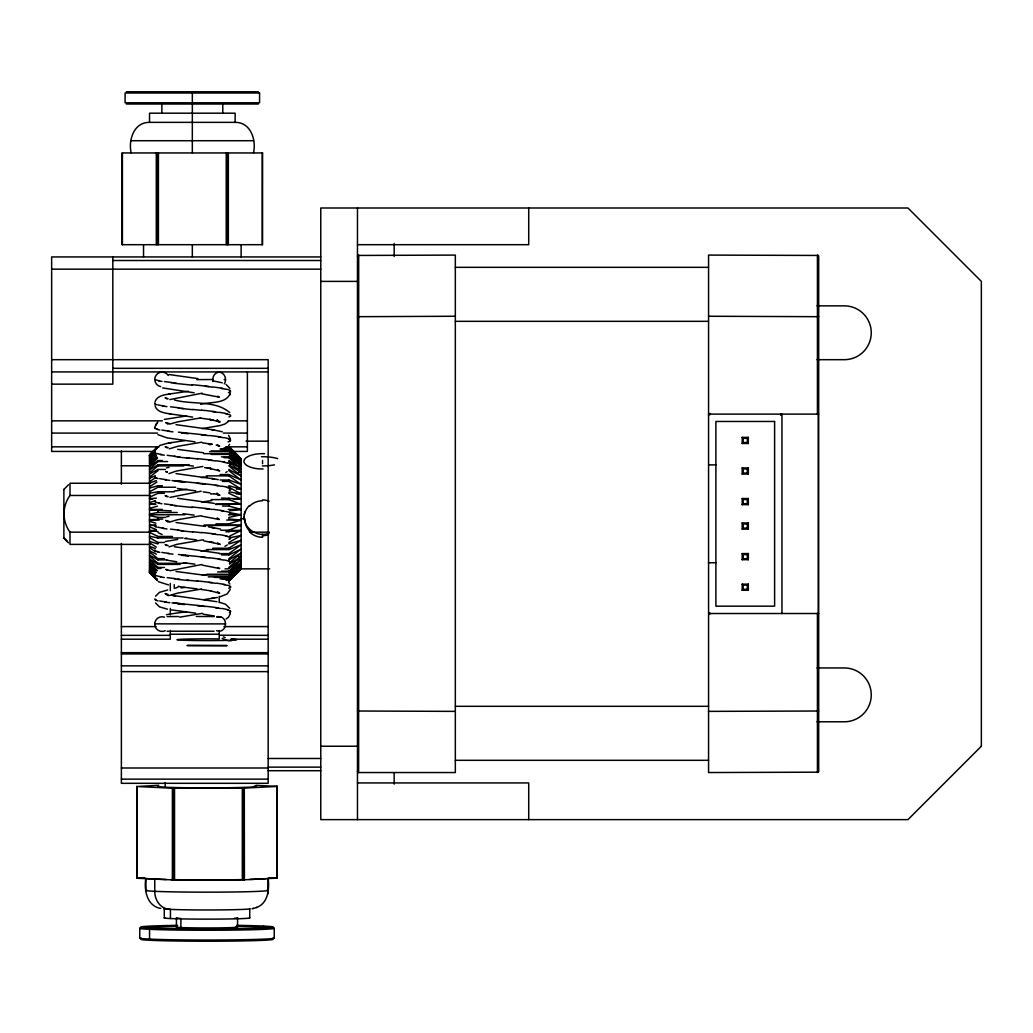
<?xml version="1.0" encoding="UTF-8"?>
<svg xmlns="http://www.w3.org/2000/svg" width="1033" height="1033" viewBox="0 0 1033 1033"><rect width="100%" height="100%" fill="white"/><g stroke="black" fill="none" stroke-linecap="round" stroke-linejoin="round"><path stroke-width="1.5" d="M131.165 152.949C128.182 140.075 133.89 122.101 149.514 122.359L235.111 122.359C250.748 122.075 256.481 140.062 253.498 152.949M249.702 917.808L249.805 908.704M267.767 894.049L268.154 878.127C269.445 888.819 268.373 903.384 256.352 907.542M244.304 514.563L244.834 511.774M200.699 404.342C210.254 401.514 225.917 404.419 230.398 393.186M155.015 402.044C156.861 395.445 164.828 394.851 170.432 393.805L168.986 394.064L188.406 391.249M229.675 395.265L230.217 393.715M230.307 589.327L227.144 593.962L219.732 596.919M154.937 426.732L157.791 422.174M230.398 613.576L228.59 617.05L226.072 619.077M357.483 316.692L455.333 316.253M818.601 711.014L708.561 711.375M150.185 483.237L69.999 483.25L69.999 495.466C62.057 506.286 62.07 521.342 69.999 532.163L69.999 544.391L150.185 544.404M156.642 423.336L155.492 425.183M228.706 445.688L229.571 444.293M155.57 596.209L159.495 592.335L167.708 589.972M63.878 489.526L68.475 484.761M228.435 421.438L224.949 423.995L220.171 425.557L202.158 428.605M240.444 568.473L241.141 567.763L237.926 567.763M149.514 455.553L155.841 449.019M151.089 453.939L152.148 452.867M149.514 456.418L155.312 450.53M237.577 571.391L241.141 567.918L234.568 574.451M236.092 573.044L228.9 580.352L241.141 568.563L241.141 458.936L228.9 446.54L241.141 458.859M269.678 568.86L241.141 568.86L228.9 581.037L241.141 568.641L228.9 580.946M155.312 449.665L157.959 446.889M230.579 578.493L233.006 576.04M149.514 457.929L155.312 452.092M237.926 564.651L241.141 564.651L228.9 576.84L208.214 576.84M241.141 568.86L228.9 581.075M742.198 443.48L743.179 442.498L743.179 438.341L742.198 437.359L748.318 437.359L748.318 443.48L742.198 443.48L742.198 437.359M748.318 443.48L747.337 442.498L747.337 438.341L748.318 437.359M742.198 474.057L743.179 473.088L743.179 468.917L742.198 467.949L748.318 467.949L748.318 474.057L742.198 474.057L742.198 467.949M748.318 474.057L747.337 473.088L747.337 468.917L748.318 467.949M742.198 504.646L743.179 503.665L747.337 503.665L748.318 504.646L742.198 504.646L742.198 498.526L748.318 498.526L748.318 504.646M747.337 503.665L747.337 499.507L748.318 498.526M742.198 529.103L743.179 528.134L747.337 528.134L748.318 529.103L742.198 529.103L742.198 522.995L748.318 522.995L748.318 529.103M747.337 528.134L747.337 523.976L748.318 522.995M742.198 559.692L743.179 558.711L747.337 558.711L748.318 559.692L742.198 559.692L742.198 553.572L748.318 553.572L748.318 559.692M747.337 558.711L747.337 554.553L748.318 553.572M742.198 590.269L743.179 589.301L743.179 585.13L742.198 584.161L748.318 584.161L748.318 590.269L742.198 590.269L742.198 584.161M748.318 590.269L747.337 589.301L747.337 585.13L748.318 584.161M149.514 459.969L155.312 454.236M149.514 455.114L157.959 446.824L149.514 455.062L149.514 572.656L157.429 580.546L149.514 572.644M241.141 568.641L228.9 580.572M206.729 574.283L228.9 574.283L241.141 562.378L228.9 571.972L217.614 571.972M149.514 462.513L156.37 455.915M149.514 455.643L157.429 448.064M357.483 256.313A1.382 1.278 0 0 1 357.831 255.448L455.333 255.086L455.333 772.542L358.632 772.542L358.696 255.086M149.514 455.773L151.089 454.262M709.774 612.905L709.774 614.131L708.561 614.131L708.561 772.542L818.291 772.18A1.382 1.278 0 0 0 818.653 771.315L818.653 256.313A1.382 1.278 0 0 0 818.291 255.448L708.561 255.086L708.561 413.51L709.774 413.51L709.774 414.737L708.561 414.737M237.926 559.654L241.141 559.654L228.9 571.146L221.514 571.146M239.036 569.906L235.343 573.392M232.205 576.337L234.568 574.116M231.392 577.098L228.9 579.436M241.141 567.763L228.9 579.216L222.457 579.216M149.514 465.534L157.429 458.2M149.514 456.767L155.312 451.421M168.947 473.592L176.385 471.048L202.804 466.477M237.926 556.49L241.141 556.49L228.9 567.479L228.9 568.434L241.141 559.654M214.386 577.395L228.9 577.395L241.141 566.458L228.9 578.854L220.042 578.829M149.514 468.995L157.959 461.557L167.63 461.557M149.514 458.432L155.312 453.345M229.752 562.598L241.141 552.939L228.9 559.873L228.9 558.685L241.141 549.014L228.9 554.915L221.514 554.915M241.141 564.651L228.9 574.968L204.715 574.968M149.514 472.894L157.959 465.896L183.758 465.896M149.514 460.602L156.37 454.959M169.025 546.896L176.824 544.352L203.346 539.768M149.514 477.156L157.959 470.674L157.959 469.46L165.345 469.46M149.514 463.275L157.429 457.245M219.228 553.636L228.9 553.636L241.141 544.765L228.9 549.582L206.729 549.582M149.514 481.778L155.312 477.711M149.514 466.412L157.959 460.563L162.388 460.563M212.785 548.213L228.9 548.213L241.141 540.22L228.9 543.926L228.9 542.48L241.141 535.443L229.752 537.806M241.141 556.49L229.752 563.85M169.257 448.851L177.741 446.308L201.706 442.201M225.775 472.507L227.144 471.642M227.312 544.933L224.949 546.315M149.514 486.685L156.9 482.062M149.514 470.002L157.959 464.773L183.086 464.773M169.386 522.156L177.043 519.831L200.867 515.751M149.514 491.85L157.959 487.24L175.687 487.24M149.514 473.992L157.959 469.46M169.528 595.46L177.508 593.136L201.435 589.042M169.696 424.111L177.973 421.787L200.596 417.939M231.495 530.458L241.141 530.458L229.752 536.05M169.786 399.603L202.261 393.173M149.514 497.222L157.959 493.335L164.402 493.335M169.877 497.415L201.151 491.23M149.514 478.356L155.312 475.735M159.495 445.546L167.72 443.183L184.687 440.652M170.058 570.72L201.706 564.534M204.172 525.306L241.141 525.306L228.9 530.239L220.842 530.239M149.514 502.748L155.312 500.592M149.514 483.057L156.37 480.577M269.148 533.144C258.185 537.612 244.085 529.322 244.201 517.081M252.091 908.704L253.356 908.433M229.752 512.665L241.141 514.757L228.9 517.404L228.9 519.005L241.141 520.064L228.9 523.873L216 523.873M252.943 908.562L256.804 907.4M149.514 508.378L157.429 506.17M149.514 488.041L157.959 485.768L162.388 485.768M164.376 419.411L186.534 415.95M165.383 541.499L177.663 539.458M149.514 514.06L157.959 512.51L177.302 512.51M211.481 598.443L217.356 597.436M179.677 617.179L202.533 613.318M166.494 467.884L169.025 467.42M166.494 516.81L169.025 516.358M166.494 614.674L169.038 614.209M168.986 442.989L171.568 442.524M149.514 493.27L157.959 491.798L174.215 491.798M170.225 614.015L186.534 611.665M214.593 597.939L203.85 599.631M211.739 500.566L201.693 502.064M217.188 616.598L220.649 616.804A7.347 6.366 -89.1 0 1 225.168 626.334A7.347 6.366 -89.1 0 1 216.491 630.621M174.474 490.998L187.167 489.268M207.969 550.098L200.957 551.093M158.759 785.312L136.821 786.513L173.299 788.244L242.316 788.205L277.218 786.397L277.231 878.115L242.316 879.909L173.299 879.948L136.873 878.231L144.465 877.779M207.297 476.807L201.435 477.633M202.416 575.368L205.941 574.865M181.085 587.919L184.687 587.441M182.867 465.354L189.052 464.566M182.789 563.23L186.469 562.753M184.687 538.516L187.167 538.193M222.457 506.028L228.9 506.028L241.141 509.437L229.752 510.806M241.141 530.458L225.943 531.801M277.141 786.384L256.055 785.377M149.514 519.741L162.788 519.005M149.514 498.681L156.37 498.164M150.586 928.073L149.54 929.313L149.54 939.191L150.586 940.301M276.934 786.449L277.038 878.14M244.292 788.179L244.408 879.871M215.6 504.427L241.141 504.169L228.9 499.61L211.171 499.61M212.811 379.524L196.851 379.627M224.174 379.615L225.517 379.589A7.386 6.392 89.2 0 1 224.316 383.876M203.772 525.461L241.141 525.306M167.075 616.598L178.632 616.507M167.075 631.266L168.934 631.253M171.052 631.228L214.089 631.228M126.31 91.782L258.34 91.782M126.31 104.01L258.34 104.01M131.204 140.72L253.447 140.72M357.47 244.692L528.728 244.692L528.728 207.995M320.772 256.933L51.65 256.933L51.65 451.434L154.33 451.434M112.817 260.51L320.772 260.51M455.333 267.327L708.561 267.327M51.65 269.161L320.772 269.161M320.772 281.389L357.47 281.389M816.974 305.858L844.335 305.858A26.91 26.91 0 0 1 871.258 332.768A26.91 26.91 0 0 1 844.335 359.678L816.974 359.678M708.561 316.253L818.64 316.692M455.333 321.328L708.561 321.328M51.65 359.678L268.167 359.678L268.167 783.311L121.377 783.311L121.377 543.461M112.817 368.329L268.167 368.329M51.65 371.919L268.167 371.919M51.65 384.147L112.817 384.147L112.817 256.933M818.653 414.117L708.561 414.117L708.561 613.512L818.653 613.512M51.65 420.844L162.349 420.844M228.125 420.844L247.378 420.844M51.65 433.085L157.532 433.085M223.309 433.085L247.378 433.085M743.179 438.341L747.337 438.341M246.074 441.168L268.167 441.181M743.179 442.498L747.337 442.498M51.65 446.837L159.134 446.837M228.125 446.837L247.378 446.837M225.685 446.889L228.9 446.889L231.392 449.407M225.943 447.56L228.9 447.56L241.141 459.298L228.9 447.728M224.071 447.857L228.9 447.857L241.141 460.279L228.9 448.993L220.042 448.993M220.842 449.432L228.9 449.432L241.141 461.764L237.926 461.764M211.171 451.034L228.9 451.034L241.141 461.764M232.942 451.434L247.378 451.434L247.378 371.919M209.557 451.628L228.9 451.628L241.141 463.727L228.9 453.655L203.772 453.655M211.171 454.391L228.9 454.391L241.141 466.167L237.926 466.167M221.514 456.844L228.9 456.844L241.141 466.167M224.071 457.709L228.9 457.709L241.141 469.059L237.926 469.059M708.561 464.889L715.895 464.889M121.377 465.793L149.785 465.793M743.179 468.917L747.337 468.917M237.926 472.352L241.141 472.352L228.9 461.557L228.9 460.563L241.141 469.059M743.179 473.088L747.337 473.088M220.042 474.547L228.9 474.547L241.141 480.087L228.9 470.674L228.9 469.46L241.141 476.045L229.752 466.593M206.329 475.864L228.9 475.864L241.141 484.438L228.9 479.996L220.042 479.996M222.457 481.404L228.9 481.404L241.141 489.074L236.312 489.074M210.59 493.929L213.805 493.929M236.312 493.929L241.141 493.929L229.752 487.705M69.999 495.466L150.379 495.466M221.514 498.048L241.141 498.978L228.9 493.335L228.9 492.186M149.514 498.978L152.729 498.978M233.096 498.978L241.141 498.978M742.198 498.526L743.179 499.507L747.337 499.507M155.944 504.169L149.514 504.169L155.312 504.375M215.419 504.169L241.141 504.169M149.514 509.437L162.375 509.437M228.28 509.437L241.141 509.437M149.514 509.889L171.258 510.896M149.514 514.757L184.881 514.757M229.881 514.757L241.141 514.757M149.514 515.583L157.959 517.404L165.345 517.404M241.141 518.734L244.201 518.734M149.514 520.064L159.159 520.064M226.666 520.064L241.141 520.064M742.198 522.995L743.179 523.976L747.337 523.976M155.944 525.306L149.514 525.306L155.312 525.423A37.937 3.435 -1.4 0 1 155.763 525.151M149.514 530.458L155.944 530.458M69.999 532.163L150.379 532.163M250.038 532.163L269.329 532.163M149.514 532.318L157.959 536.463L172.472 536.463M149.514 536.23L157.959 537.973L183.086 537.973M149.514 537.625L157.959 542.48L164.402 542.48M212.643 549.052L215.6 549.052M742.198 553.572L743.179 554.553L747.337 554.553M149.514 552.022L157.959 558.685L164.402 558.685M149.514 555.095L157.959 559.873L166.817 559.873M708.561 562.753L715.895 562.753M149.514 556.154L157.959 563.308L182.144 563.308M149.514 558.943L157.959 564.392L180.129 564.392M149.514 559.899L157.959 567.479L164.402 567.479M149.514 562.378L157.959 568.434L160.916 568.434M225.065 568.86L228.28 568.86M225.943 580.197L228.9 580.197M743.179 585.13L747.337 585.13M743.179 589.301L747.337 589.301M121.377 626.605L156.099 626.605M223.98 626.605L268.167 626.605M170.303 634.223L219.241 634.223M121.377 635.36L170.303 635.36M268.167 635.36L219.939 635.205M121.377 639.195L170.303 639.195L170.303 630.401M268.167 639.195L230.837 639.195A30.073 0.878 0 0 1 215.832 640.55A30.073 0.878 0 0 1 176.992 639.672A30.073 0.878 0 0 1 219.241 638.923L219.241 630.517M121.377 652.662L268.167 652.662M121.377 653.928L268.167 653.928M121.377 665.846L268.167 665.846M816.974 667.951L844.335 667.951A26.91 26.91 0 0 1 871.258 694.86A26.91 26.91 0 0 1 844.335 721.783L816.974 721.783M121.377 671.631L268.167 671.631M455.333 706.314L708.561 706.314M455.333 711.375L357.521 711.014M320.772 746.239L357.47 746.239M268.167 758.48L320.772 758.48M455.333 760.314L708.561 760.314M268.167 767.132L320.772 767.132M121.377 767.997L268.167 767.997M268.167 770.708L320.772 770.708M121.377 779.14L268.167 779.14M357.47 782.937L528.728 782.937L528.728 819.634M196.309 616.469L214.089 616.546M225.517 623.906L154.821 623.855A38.544 3.577 -0.7 0 1 154.782 623.416M263.441 926.085L264.474 927.285M268.864 877.701L277.076 878.089M192.203 385.167L174.125 383.269M192.68 409.675L181.046 408.487M188.432 433.705L181.498 432.995M188.897 458.226L177.508 457.038M192.203 507.487L174.125 505.589M192.68 532.008L181.046 530.807M188.432 556.038L181.498 555.315M188.897 580.546L177.508 579.358M184.7 482.256L177.947 481.546M184.7 604.576L177.947 603.866M149.514 530.872L157.959 531.504M358.58 772.542L357.87 772.232A1.382 1.278 0 0 1 357.483 771.315M194.204 392.811L162.697 387.93M192.68 417.087L169.257 413.781L170.768 414.039C165.099 412.955 156.939 412.477 155.053 405.788M194.966 441.84L166.997 437.863L157.907 434.635M193.442 466.115L182.221 464.669M195.728 490.869L177.392 488.48M194.204 515.144L182.944 513.698M194.966 564.173L183.667 562.727M195.728 613.189L171.323 609.87M197.884 378.607L169.154 374.54M185.127 538.451L196.477 539.897M197.238 588.926L178.722 586.524M203.385 452.738L177.663 449.368M200.221 418.068L210.525 419.566M177.663 498.293L214.18 503.355M200.957 589.417L211.145 590.915M201.693 393.793L219.345 397.176L217.718 396.272L218.402 396.775M201.693 516.126L219.345 519.496L217.24 517.946M205.141 526.391L176.036 522.53M205.141 575.316L176.036 571.456M176.036 424.666L214.477 430.038L211.636 429.534M202.416 442.821L212.333 444.332L208.382 443.661L211.287 444.164M176.036 473.605L214.464 478.963L211.636 478.46M202.416 565.154L219.629 568.537L217.886 567.621L218.492 568.137M203.139 491.85L209.906 492.857M203.139 614.183L214.386 616.03M203.85 540.879L220.119 544.275L217.369 543.216L219.538 544.249L218.17 543.358M174.474 399.978C192.203 404.936 215.264 399.978 229.7 412.554M204.56 467.587L211.145 468.595L207.155 467.923M174.332 546.741L219.383 553.301M174.474 595.692L216.995 601.722M176.733 561.784L166.997 560.183M208.511 526.882L214.464 527.902L211.636 527.385M211.145 468.595L210.151 468.427L219.667 470.958L217.537 469.563L218.299 470.067M171.568 595.228L175.442 595.886L172.692 595.421M212.643 380.777L222.289 382.83M212.656 429.715L222.289 431.755M212.656 478.641L218.26 479.661M212.656 527.566L220.494 529.103M213.469 420.069L209.57 419.398L220.119 421.955L217.369 420.896L219.538 421.916L217.033 419.876L217.447 420.392M209.583 541.718L213.469 542.39M229.752 491.953L241.141 493.929M210.151 590.76L219.667 593.278L217.498 591.754M168.521 584.923L158.398 581.695M167.488 609.212L159.418 606.849L155.544 602.975M214.386 493.709L219.887 495.246L217.059 494.187L219.396 495.207L216.904 493.167L217.395 493.684M169.154 423.465L165.719 422.562L168.03 424.24M169.154 521.329L165.719 520.412L168.03 522.104M169.154 570.255L165.719 569.351L167.501 570.345L166.881 569.893M219.422 602.239L225.646 604.318L229.7 608.269M168.147 398.777L165.125 397.86L167.114 398.841M168.147 447.702L165.125 446.798L167.114 447.78M168.147 496.641L165.125 495.724L167.126 496.705M168.147 545.566L165.112 544.649L167.126 545.631M168.147 594.491L165.112 593.588L168.276 595.731M216.181 445.184L219.629 446.204L217.33 444.655M241.141 489.074L228.9 485.768L228.9 487.06M167.243 471.939L165.719 471.487L167.165 472.042M149.514 541.369L157.959 543.926L157.959 542.48M160.683 908.459C146.88 906.031 143.845 889.878 145.86 878.205L145.885 890.33M155.841 523.215L149.514 521.252M162.142 534.539L158.204 532.679M155.312 548.549L149.514 546.263M156.37 529.606L149.514 526.843M225.181 637.671L223.399 636.883M156.37 554.153L149.514 550.847M229.752 465.302L241.141 472.352M226.072 384.431L229.843 388.343M156.37 547.18L149.514 542.712M155.312 551.725L149.514 547.516M156.37 570.732L149.514 565.361M155.312 572.747L149.514 567.853M66.938 540.814L63.878 538.103L68.475 542.867M155.312 575.032L149.514 569.854M155.312 576.75L149.514 571.326M157.429 570.655L149.514 563.217M150.043 571.998L149.514 570.526L150.043 571.068M357.831 772.18L357.831 255.448M157.429 579.926L149.514 572.256M156.37 572.747L149.514 566.071M157.429 580.055L149.514 572.347M155.312 574.219L149.514 568.447M155.312 576.156L149.514 570.293M154.253 577.279L157.429 580.417M155.841 578.816L150.043 573.018M228.9 446.992L234.568 452.622M232.205 450.336L237.577 455.682M230.579 449.742L231.392 450.569M232.205 451.395L233.794 452.996M156.9 579.126L157.429 579.81M154.253 577.215L149.514 572.489M156.9 579.281L155.841 578.209M235.343 453.513L240.444 458.587M238.313 456.534L241.141 459.401M150.573 572.695L155.312 577.667M149.514 571.623L151.089 573.38M228.551 582.147L229.843 584.071M228.551 435.358L230.398 438.831M164.208 908.756L164.312 918.001M818.291 255.448L818.291 772.18M817.426 255.086L817.426 414.117M817.426 613.512L817.426 772.542M781.955 414.117L781.955 613.512M780.728 414.117L780.728 415.343M743.179 499.507L743.179 503.665M743.179 523.976L743.179 528.134M743.179 554.553L743.179 558.711M394.167 243.504L394.167 256.416M394.167 772.839L394.167 784.137M357.47 207.995L357.47 819.634M276.883 786.371L276.883 878.076M274.249 928.228L274.236 938.158M262.55 460.486L262.55 463.688M262.55 534.293L262.55 536.734M262.253 152.949L262.253 244.692M243.53 788.192L243.53 879.896M242.316 788.205L242.316 879.909M241.128 244.692L241.128 256.933M237.59 917.911L237.59 927.079M235.15 122.359L235.15 113.191L149.54 113.191L149.514 122.359M228.9 453.655L228.9 454.391M228.9 456.844L228.9 457.709M228.9 474.547L228.9 475.864M228.9 479.996L228.9 481.404M228.9 498.048L228.9 499.61M228.9 504.427L228.9 506.028M228.9 523.873L228.9 525.461M228.9 530.239L228.9 531.801M228.9 548.213L228.9 549.582M228.9 553.636L228.9 554.915M228.9 571.146L228.9 571.972M228.9 574.283L228.9 574.968M228.345 152.949L228.345 244.692M227.454 152.949L227.454 244.692M226.227 152.949L226.227 244.692M222.779 104.01L222.779 113.191M219.241 596.222L219.241 602.626M192.332 91.834L192.332 152.949M192.332 244.692L192.332 256.933M180.878 918.363L180.878 927.531M176.423 917.898L176.423 927.066M174.538 788.256L174.538 879.961M174.254 584.652L174.254 588.19A6.121 6.121 0 0 0 178.774 586.202M173.299 788.244L173.299 879.948M172.382 788.218L172.382 879.922M170.432 918.544L170.432 909.376A18.349 15.663 -87.3 0 1 154.756 891.311L154.756 879.083M170.303 583.438L170.303 590.669M170.303 608.411L170.303 614.867M165.215 782.601L165.215 787.198M161.871 104.01L161.871 113.191M158.423 152.949L158.423 244.692M157.959 460.563L157.959 461.557M157.959 464.773L157.959 465.896M157.959 485.768L157.959 487.24M157.959 491.798L157.959 493.335M157.959 510.896L157.959 512.51M157.959 517.404L157.959 519.005M157.959 536.463L157.959 537.973M157.959 558.685L157.959 559.873M157.959 563.308L157.959 564.392M157.959 567.479L157.959 568.434M157.21 152.949L157.21 244.692M156.306 152.949L156.306 244.692M143.535 244.692L143.535 256.933M139.778 928.228L139.765 938.145M137.079 786.462L137.131 878.244M136.782 786.5L136.782 878.205M122.41 152.949L122.41 244.692M121.377 451.008L121.377 484.296M63.878 489.371L63.878 538.27M220.649 616.804A7.412 6.418 -89.4 0 1 217.679 616.817M216.685 617.192A7.347 6.366 -89.1 0 1 217.679 616.817M165.28 630.711A7.36 7.36 0 0 1 154.718 624.074A7.347 7.347 0 0 1 164.518 617.153M230.488 611.949A37.898 4.119 -1.2 0 1 229.261 612.737M230.023 610.619A38.583 4.274 -0.2 0 1 230.23 611.949M227.286 609.832A37.937 4.042 1.7 0 1 229.61 610.632M221.992 608.463A38.583 3.848 2.7 0 1 228.319 609.87M215.432 607.74A37.898 3.06 4.2 0 1 220.985 608.553M205.787 606.306A38.583 2.557 4.8 0 1 217.989 607.817M197.187 605.635A37.937 1.42 5.6 0 1 205.412 606.513M171.982 602.898A38.583 0.736 5.8 0 1 204.069 606.1M182.221 603.827A38.583 1.188 5.4 0 1 174.203 602.962M169.838 602.717A37.937 2.208 4.4 0 1 164.931 602.071M166.313 601.994A38.583 2.737 3.7 0 1 159.715 600.961M158.139 600.896A37.898 3.293 2.1 0 1 155.854 600.238M156.551 600.225A38.583 3.551 1 0 1 154.756 599.114A37.937 3.512 -0.8 0 1 155.079 598.908M230.269 587.441A38.583 4.067 -1.9 0 1 228.706 588.216M230.333 586.641A37.937 4.209 -0.1 0 1 230.514 587.428M227.919 585.285A38.583 4.222 1 0 1 230.566 586.654M223.477 584.523A37.898 3.745 2.8 0 1 227.17 585.337M216.388 583.141A38.583 3.422 3.7 0 1 225.091 584.575M208.795 582.444A37.937 2.466 4.9 0 1 215.419 583.271M197.174 580.908A38.583 1.872 5.4 0 1 212.088 582.573M186.896 580.12A37.898 0.659 5.8 0 1 197.794 581.23M179.807 579.371A37.937 1.227 5.4 0 1 174.267 578.764M175.365 578.622A38.583 1.885 4.9 0 1 167.243 577.654M164.286 577.512A37.898 2.737 3.6 0 1 160.257 576.866M161.497 576.814A38.583 3.164 2.7 0 1 156.551 575.755M155.725 575.717A37.937 3.499 0.9 0 1 154.782 575.058M154.989 575.058A38.583 3.603 -0.1 0 1 154.847 574.387M229.985 563.45A37.937 4.016 -1.8 0 1 229.481 563.708M230.501 562.12A38.583 4.248 -0.7 0 1 229.52 563.437M228.667 561.332A37.898 4.132 1.1 0 1 230.282 562.133M224.316 559.963A38.583 4.003 2.1 0 1 229.429 561.358M218.402 559.227A37.937 3.331 3.7 0 1 223.36 560.041M209.596 557.807A38.583 2.879 4.5 0 1 220.623 559.292M201.28 557.136A37.898 1.782 5.4 0 1 208.924 557.988M185.359 555.25A38.583 1.123 5.7 0 1 205.864 557.368M185.746 555.25A38.583 0.826 5.6 0 1 178.438 554.489M172.963 554.153A37.898 1.898 4.8 0 1 167.733 553.52M169.115 553.43A38.583 2.479 4.1 0 1 161.858 552.41M159.87 552.332A37.937 3.151 2.6 0 1 156.964 551.674M157.868 551.648A38.583 3.461 1.6 0 1 154.963 550.55M154.756 550.55A37.898 3.538 -0.2 0 1 154.924 550.098M229.571 538.942A38.583 3.925 -2.4 0 1 228.952 539.2M230.075 538.916A37.898 4.184 -0.6 0 0 230.604 538.128A38.583 4.261 0.4 0 0 229.158 536.786M225.556 536.011A37.937 3.912 2.2 0 1 228.564 536.824M219.345 534.642A38.583 3.654 3.2 0 1 226.873 536.062M212.23 533.919A37.898 2.776 4.6 0 1 218.325 534.745M201.667 532.46A38.583 2.234 5.2 0 1 215.122 534.035M192.68 531.775A37.937 1.046 5.8 0 1 201.719 532.718M183.448 530.82A37.898 0.865 5.6 0 1 178.05 530.252M178.735 530.058A38.583 1.549 5.2 0 1 170.51 529.128M166.933 528.948A37.937 2.479 4 0 1 162.439 528.302M163.769 528.25A38.583 2.97 3.2 0 1 157.946 527.192M156.758 527.153A37.898 3.409 1.5 0 1 155.131 526.494M155.596 526.481A38.583 3.59 0.5 0 1 154.782 525.59M228.461 514.912A38.583 4.171 -1.3 0 0 230.579 513.621A37.937 4.197 0.5 0 0 229.688 512.82M226.292 511.464A38.583 4.132 1.6 0 1 230.178 512.833M221.088 510.715A37.898 3.551 3.3 0 1 225.426 511.529M213.134 509.321A38.583 3.164 4.1 0 1 222.999 510.78M205.141 508.623A37.937 2.131 5.2 0 1 212.282 509.463M192.035 506.996A38.583 1.498 5.6 0 1 208.937 508.791M176.294 505.602A37.937 1.575 5.1 0 1 170.845 504.969M172.149 504.866A38.583 2.195 4.5 0 1 164.363 503.872M161.923 503.755A37.898 2.957 3.1 0 1 158.436 503.11M159.521 503.071A38.583 3.331 2.2 0 1 155.557 501.986M155.053 501.973A37.937 3.538 0.4 0 1 154.821 501.302A38.583 3.577 -0.7 0 1 154.782 501.095M230.475 489.629A37.937 4.119 -1.2 0 1 229.261 490.417M230.023 488.286A38.583 4.274 -0.2 0 1 230.23 489.616M227.286 487.511A37.898 4.042 1.7 0 1 229.61 488.312M221.992 486.143A38.583 3.848 2.7 0 1 228.319 487.537M215.445 485.407A37.937 3.06 4.2 0 1 220.985 486.233M205.787 483.973A38.583 2.557 4.8 0 1 217.989 485.497M197.187 483.302A37.898 1.42 5.6 0 1 205.399 484.193M172.007 480.577A38.583 0.736 5.8 0 1 204.03 483.767M182.208 481.494A38.583 1.188 5.4 0 1 174.19 480.629M169.825 480.384A37.898 2.208 4.4 0 1 164.918 479.751M166.313 479.674A38.583 2.737 3.7 0 1 159.715 478.641M158.139 478.576A37.937 3.306 2.1 0 1 155.867 477.917M156.564 477.892A38.583 3.551 1 0 1 154.756 476.794A37.898 3.512 -0.8 0 1 155.079 476.575M230.269 465.121A38.583 4.067 -1.9 0 1 228.706 465.896M230.333 464.321A37.898 4.197 -0.1 0 1 230.514 465.108M227.919 462.965A38.583 4.222 1 0 1 230.566 464.321M223.477 462.203A37.937 3.758 2.8 0 1 227.17 463.016M216.388 460.821A38.583 3.422 3.7 0 1 225.091 462.255M208.782 460.111A37.898 2.466 4.9 0 1 215.419 460.938M197.174 458.587A38.583 1.872 5.4 0 1 212.075 460.24M186.896 457.787A37.937 0.659 5.8 0 1 197.794 458.897M179.794 457.038A37.898 1.227 5.4 0 1 174.267 456.444M175.365 456.302A38.583 1.885 4.9 0 1 167.243 455.333M164.286 455.191A37.937 2.737 3.6 0 1 160.27 454.546M161.497 454.494A38.583 3.164 2.7 0 1 156.551 453.422M155.725 453.397A37.898 3.499 0.9 0 1 154.782 452.738M154.989 452.738A38.583 3.603 -0.1 0 1 154.847 452.067M211.313 444.5A38.583 2.04 -5.3 0 1 209.583 444.706M229.985 441.117A37.898 4.016 -1.8 0 1 228.099 441.904M230.501 439.787A38.583 4.248 -0.7 0 1 229.52 441.104M228.667 438.999A37.937 4.132 1.1 0 1 230.282 439.8M224.316 437.643A38.583 4.003 2.1 0 1 229.429 439.025M218.402 436.894A37.898 3.319 3.7 0 1 223.36 437.708M209.596 435.487A38.583 2.879 4.5 0 1 220.623 436.972M201.28 434.816A37.937 1.782 5.4 0 1 208.937 435.668M185.359 432.93A38.583 1.123 5.7 0 1 205.877 435.048M185.759 432.93A38.583 0.813 5.6 0 1 178.438 432.168M172.963 431.833A37.937 1.898 4.8 0 1 167.733 431.2M169.115 431.11A38.583 2.479 4.1 0 1 161.858 430.09M159.87 429.999A37.898 3.138 2.6 0 1 156.964 429.354M157.868 429.315A38.583 3.461 1.6 0 1 154.963 428.23M154.769 428.23A37.937 3.551 -0.2 0 1 154.924 427.778M229.571 416.609A38.583 3.925 -2.4 0 1 228.952 416.88M230.075 416.596A37.937 4.184 -0.7 0 0 230.591 415.808A38.583 4.261 0.4 0 0 229.158 414.465M225.543 413.691A37.898 3.912 2.2 0 1 228.564 414.504M219.345 412.322A38.583 3.654 3.2 0 1 226.873 413.729M212.23 411.599A37.937 2.776 4.6 0 1 218.337 412.425M201.667 410.127A38.583 2.221 5.2 0 1 215.122 411.702M192.68 409.442A37.898 1.046 5.8 0 1 201.719 410.385M183.461 408.5A37.937 0.865 5.6 0 1 178.063 407.932M178.735 407.738A38.583 1.549 5.2 0 1 170.51 406.808M166.933 406.628A37.898 2.479 4 0 1 162.426 405.982M163.769 405.917A38.583 2.97 3.2 0 1 157.946 404.871M156.758 404.82A37.937 3.422 1.5 0 1 155.131 404.161M155.596 404.148A38.583 3.59 0.5 0 1 154.782 403.27M228.448 392.592A38.583 4.171 -1.3 0 0 230.579 391.287A37.898 4.184 0.5 0 0 229.688 390.5M226.292 389.144A38.583 4.132 1.6 0 1 230.178 390.513M221.088 388.382A37.937 3.551 3.3 0 1 225.426 389.196M213.134 386.988A38.57 3.164 4.1 0 1 222.999 388.447M205.141 386.303A37.898 2.131 5.2 0 1 212.269 387.143M192.035 384.663A38.583 1.511 5.6 0 1 208.937 386.471M176.294 383.269A37.898 1.575 5.1 0 1 170.845 382.649M172.162 382.533A38.57 2.195 4.5 0 1 164.389 381.539M161.923 381.435A37.898 2.957 3.1 0 1 158.436 380.777M159.508 380.738A38.544 3.331 2.2 0 1 155.557 379.666M160.761 386.652A7.334 7.334 0 0 1 156.022 375.315A7.334 7.334 0 0 1 168.302 375.508M213.069 381.577A7.347 6.366 89.1 0 1 218.286 372.267A7.347 6.366 89.1 0 1 225.543 379.576M249.573 917.769A42.818 1.24 0 0 1 205.399 919.138A42.818 1.24 0 0 1 164.918 917.678M249.573 908.601A42.818 1.24 0 0 1 205.399 909.97A42.818 1.24 0 0 1 164.918 908.511M237.112 926.549A67.287 1.95 0 0 1 259.36 929.519A67.287 1.95 0 0 1 154.55 929.519A67.287 1.95 0 0 1 177.043 926.549M236.57 925.361A66.06 1.911 0 0 1 258.418 928.28A66.06 1.911 0 0 1 155.505 928.28A66.06 1.911 0 0 1 177.586 925.361M273.19 937.732A67.287 1.95 0 0 1 206.923 940.03A67.287 1.95 0 0 1 140.862 937.719M271.976 938.958A66.06 1.911 0 0 1 206.936 941.218A66.06 1.911 0 0 1 142.063 938.945M235.963 926.795A30.577 0.891 0 0 1 209.208 927.957A30.577 0.891 0 0 1 176.94 926.911M237.409 917.808A30.577 0.891 0 0 1 234.194 918.311M179.794 918.311A30.577 0.891 0 0 1 176.617 917.808M267.173 890.072A61.167 1.769 0 0 1 206.936 892.163A61.167 1.769 0 0 1 146.88 890.072M266.14 878.618A61.167 1.769 0 0 1 249.805 879.432M240.883 879.638A61.167 1.769 0 0 1 171.401 879.6M166.274 879.483A61.167 1.769 0 0 1 147.383 878.554M254.363 786.1A48.925 1.42 0 0 1 210.525 787.869A48.925 1.42 0 0 1 158.372 786.294M268.593 534.707A18.103 15.999 0 0 1 262.537 535.688M262.537 537.263A18.103 17.496 -18.7 0 1 249.353 531.711M262.55 499.92A18.103 18 -50.6 0 1 269.045 501.186M249.831 505.925A18.103 17.251 0 0 1 262.55 500.734M243.865 518.734A18.116 17.845 -83 0 1 249.405 505.499M249.779 531.285A18.116 16.773 -77.3 0 1 244.873 518.708M274.494 464.85A18.336 4.584 0 0 1 262.33 465.909M261.452 456.754A18.336 4.584 0 0 1 277.657 458.639M263.079 468.982A18.336 7.67 0 0 1 243.969 461.015A18.336 7.67 0 0 1 264.525 453.719M225.762 639.956A31.132 8.187 33.9 0 1 222.16 638.381M231.728 640.55A19.795 9.917 50.4 0 1 226.705 640.279M152.148 452.377L149.514 455.036L157.959 446.553L152.148 452.377M981.35 746.239L907.955 819.634L320.772 819.634L320.772 207.995L907.955 207.995L981.35 281.389L981.35 746.239M187.296 645.509L226.821 645.599L187.296 645.509M259.567 93.009L125.096 93.009L125.096 102.796L259.567 102.796L259.567 93.009M262.563 152.949L122.088 152.949L122.075 244.692L262.563 244.692L262.576 152.949M774.608 421.464L715.895 421.464L715.895 606.177L774.608 606.177L774.608 421.464"/></g></svg>
